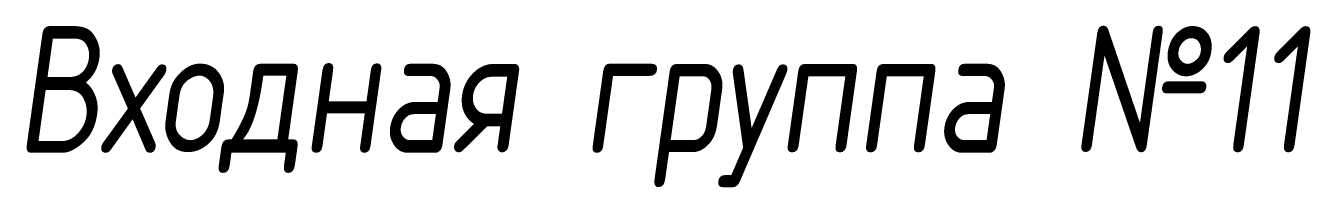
# Model space of a CAD drawing. Header units: millimetres. Extents: x 77165 to 11476408, y -193619 to 427745.
# Drawn here: x 507215 to 509754, y 360907 to 361226 of the extents above; entities that cross this region are included whole.
import ezdxf

# ---------------------------------------------------------------- set-up
doc = ezdxf.new("R2010")
doc.units = ezdxf.units.MM
doc.layers.add('АР_Текст', color=250, linetype='Continuous', lineweight=5)
doc.styles.add('Архитектурный размер', font='isocpeur.ttf', dxfattribs={"width": 0.8, "oblique": 8})

# ---------------------------------------------------------------- blocks, each defined once
blk = doc.blocks.new('*T1631')
at = {"layer": 'АР_Текст', "color": 0, "linetype": 'ByBlock', "lineweight": -2, "ltscale": 100, "transparency": 16777216}
for p, q in [((0, 0), (1229.7, 0)), ((0, 0), (0, -6105)), ((12773.6, 0), (12773.6, -19597.3)), ((11420.9, -6105), (11420.9, -6730)), ((0, -6730), (0, -19597.3)), ((11420.9, -6730), (12773.6, -6730)), ((11420.9, -12867.4), (11420.9, -13492.4)), ((11420.9, -13492.4), (12773.6, -13492.4)), ((11420.9, -19597.3), (11420.9, -20222.3)), ((0, -20222.3), (0, -26327.3)), ((12773.6, -20222.3), (12773.6, -26327.3)), ((11420.9, -26327.3), (11420.9, -27010.8)), ((0, -27010.8), (0, -33115.8)), ((12773.6, -27010.8), (12773.6, -33115.8)), ((11420.9, -33115.8), (11420.9, -33799.3)), ((0, -33799.3), (0, -38568.3)), ((12773.6, -33799.3), (12773.6, -38568.3))]:
    blk.add_line(p, q, dxfattribs=at)
at = {"layer": 'АР_Текст', "color": 0, "lineweight": -2, "ltscale": 100, "transparency": 16777216}
for p, q in [((1229.7, 0), (16110.2, 0)), ((1229.7, 0), (1229.7, -38568.3)), ((10068.2, 0), (10068.2, -38568.3)), ((11420.9, 0), (11420.9, -6105)), ((16110.2, 0), (16110.2, -38568.3)), ((0, -1736), (16110.2, -1736)), ((0, -3433), (16110.2, -3433)), ((0, -4769), (16110.2, -4769)), ((0, -6105), (16110.2, -6105)), ((0, -6105), (0, -6730)), ((0, -6730), (11420.9, -6730)), ((11420.9, -6730), (11420.9, -12867.4)), ((12773.6, -6730), (16110.2, -6730)), ((0, -8498.4), (16110.2, -8498.4)), ((0, -10195.4), (16110.2, -10195.4)), ((0, -11531.4), (16110.2, -11531.4)), ((0, -12867.4), (16110.2, -12867.4)), ((0, -13492.4), (11420.9, -13492.4)), ((11420.9, -13492.4), (11420.9, -19597.3)), ((12773.6, -13492.4), (16110.2, -13492.4)), ((0, -15228.4), (16110.2, -15228.4)), ((0, -16925.3), (16110.2, -16925.3)), ((0, -18261.3), (16110.2, -18261.3)), ((0, -19597.3), (16110.2, -19597.3)), ((0, -19597.3), (0, -20222.3)), ((12773.6, -19597.3), (12773.6, -20222.3)), ((0, -20222.3), (16110.2, -20222.3)), ((11420.9, -20222.3), (11420.9, -26327.3)), ((0, -21958.3), (16110.2, -21958.3)), ((0, -23655.3), (16110.2, -23655.3)), ((0, -24991.3), (16110.2, -24991.3)), ((0, -26327.3), (16110.2, -26327.3)), ((0, -26327.3), (0, -27010.8)), ((12773.6, -26327.3), (12773.6, -27010.8)), ((0, -27010.8), (16110.2, -27010.8)), ((11420.9, -27010.8), (11420.9, -33115.8)), ((0, -28746.8), (16110.2, -28746.8)), ((0, -30443.8), (16110.2, -30443.8)), ((0, -31779.8), (16110.2, -31779.8)), ((0, -33115.8), (16110.2, -33115.8)), ((0, -33115.8), (0, -33799.3)), ((12773.6, -33115.8), (12773.6, -33799.3)), ((0, -33799.3), (16110.2, -33799.3)), ((11420.9, -33799.3), (11420.9, -38568.3)), ((0, -35535.3), (16110.2, -35535.3)), ((0, -37232.3), (16110.2, -37232.3)), ((0, -38568.3), (16110.2, -38568.3))]:
    blk.add_line(p, q, dxfattribs=at)
at = {"layer": 'АР_Текст', "color": 0, "ltscale": 100, "transparency": 16777216, "style": 'Архитектурный размер'}
for s, insert, char_height, width, attachment_point in [('Оштукатуривание вертикальных поверхностей входной группы цем.-пес. раствором толщиной 30мм по тканной металлической сетке 14х14мм по ГОСТ 3826 (Ø0.8мм) и облицовка керамогранитной плиткой на клее, цвет Антрацит, 600х600х9мм', (1329.7, -868), 240, 8638.557, 4), ('1', (614.8, -868), 250, 929.653, 5), ('м²', (10744.6, -868), 250, 1052.708, 5), ('3.5', (12097.3, -868), 250, 1052.708, 5), ('Облицовка горизонтальных площадок входной группы  керамогранитной плиткой, цвет Антрацит с противоскользящей поверхностью 600х600х9мм по армированной цем.-пес. стяжке толщиной 50мм', (1329.7, -2584.5), 240, 8638.557, 4), ('2', (614.8, -2584.5), 250, 929.653, 5), ('м²', (10744.6, -2584.5), 250, 1052.708, 5), ('4.6', (12097.3, -2584.5), 250, 1052.708, 5), ('Облицовка проступей (горизонтальных поверхностей ступеней) керамогранитной плиткой, цвет Антрацит, с противоскользящей поверхностью 600х600х9мм на морозостойком клею 11мм', (1329.7, -4101), 240, 8638.557, 4), ('3', (614.8, -4101), 250, 929.653, 5), ('м²', (10744.6, -4101), 250, 1052.708, 5), ('3.5', (12097.3, -4101), 250, 1052.708, 5), ('Облицовка подступенков (вертикальных поверхностей ступеней) керамогранитной плиткой, цвет- Антрацит 600х600х9мм на морозостойком клею 11мм', (1329.7, -5437), 240, 8638.557, 4), ('4', (614.8, -5437), 250, 929.653, 5), ('м²', (10744.6, -5437), 250, 1052.708, 5), ('2.5', (12097.3, -5437), 250, 1052.708, 5), ('Входная группа №7', (5648.9, -6417.5), 250, 8538.557, 5), ('Оштукатуривание вертикальных поверхностей входной группы цем.-пес. раствором толщиной 30мм по тканной металлической сетке 14х14мм по ГОСТ 3826 (Ø0.8мм) и облицовка керамогранитной плиткой на клее, цвет Антрацит, 600х600х9мм', (1329.7, -7614.2), 240, 8638.557, 4), ('1', (614.8, -7614.2), 250, 929.653, 5), ('м²', (10744.6, -7614.2), 250, 1052.708, 5), ('7.0', (12097.3, -7614.2), 250, 1052.708, 5), ('Облицовка горизонтальных площадок входной группы  керамогранитной плиткой, цвет Антрацит с противоскользящей поверхностью 600х600х9мм по армированной цем.-пес. стяжке толщиной 50мм', (1329.7, -9346.9), 240, 8638.557, 4), ('2', (614.8, -9346.9), 250, 929.653, 5), ('м²', (10744.6, -9346.9), 250, 1052.708, 5), ('4.4', (12097.3, -9346.9), 250, 1052.708, 5), ('Облицовка проступей (горизонтальных поверхностей ступеней) керамогранитной плиткой, цвет Антрацит, с противоскользящей поверхностью 600х600х9мм на морозостойком клею 11мм', (1329.7, -10863.4), 240, 8638.557, 4), ('3', (614.8, -10863.4), 250, 929.653, 5), ('м²', (10744.6, -10863.4), 250, 1052.708, 5), ('3.6', (12097.3, -10863.4), 250, 1052.708, 5), ('Облицовка подступенков (вертикальных поверхностей ступеней) керамогранитной плиткой, цвет- Антрацит 600х600х9мм на морозостойком клею 11мм', (1329.7, -12199.4), 240, 8638.557, 4), ('4', (614.8, -12199.4), 250, 929.653, 5), ('м²', (10744.6, -12199.4), 250, 1052.708, 5), ('2.3', (12097.3, -12199.4), 250, 1052.708, 5), ('Входная группа №8', (5648.9, -13179.9), 250, 8538.557, 5), ('Оштукатуривание вертикальных поверхностей входной группы цем.-пес. раствором толщиной 30мм по тканной металлической сетке 14х14мм по ГОСТ 3826 (Ø0.8мм) и облицовка керамогранитной плиткой на клее, цвет Антрацит, 600х600х9мм', (1329.7, -14360.4), 240, 8638.557, 4), ('1', (614.8, -14360.4), 250, 929.653, 5), ('м²', (10744.6, -14360.4), 250, 1052.708, 5), ('9.6', (12097.3, -14360.4), 250, 1052.708, 5), ('Облицовка горизонтальных площадок входной группы  керамогранитной плиткой, цвет Антрацит с противоскользящей поверхностью 600х600х9мм по армированной цем.-пес. стяжке толщиной 50мм', (1329.7, -16076.9), 240, 8638.557, 4), ('2', (614.8, -16076.9), 250, 929.653, 5), ('м²', (10744.6, -16076.9), 250, 1052.708, 5), ('4.4', (12097.3, -16076.9), 250, 1052.708, 5), ('Облицовка проступей (горизонтальных поверхностей ступеней) керамогранитной плиткой, цвет Антрацит, с противоскользящей поверхностью 600х600х9мм на морозостойком клею 11мм', (1329.7, -17593.3), 240, 8638.557, 4), ('3', (614.8, -17593.3), 250, 929.653, 5), ('м²', (10744.6, -17593.3), 250, 1052.708, 5), ('4.6', (12097.3, -17593.3), 250, 1052.708, 5), ('Облицовка подступенков (вертикальных поверхностей ступеней) керамогранитной плиткой, цвет- Антрацит 600х600х9мм на морозостойком клею 11мм', (1329.7, -18929.3), 240, 8638.557, 4), ('4', (614.8, -18929.3), 250, 929.653, 5), ('м²', (10744.6, -18929.3), 250, 1052.708, 5), ('3.0', (12097.3, -18929.3), 250, 1052.708, 5), ('Входная группа №9', (5648.9, -19909.8), 250, 8538.557, 5), ('Оштукатуривание вертикальных поверхностей входной группы цем.-пес. раствором толщиной 30мм по тканной металлической сетке 14х14мм по ГОСТ 3826 (Ø0.8мм) и облицовка керамогранитной плиткой на клее, цвет Антрацит, 600х600х9мм', (1329.7, -21090.3), 240, 8638.557, 4), ('1', (614.8, -21090.3), 250, 929.653, 5), ('м²', (10744.6, -21090.3), 250, 1052.708, 5), ('8.4', (12097.3, -21090.3), 250, 1052.708, 5), ('Облицовка горизонтальных площадок входной группы  керамогранитной плиткой, цвет Антрацит с противоскользящей поверхностью 600х600х9мм по армированной цем.-пес. стяжке толщиной 50мм', (1329.7, -22806.8), 240, 8638.557, 4), ('2', (614.8, -22806.8), 250, 929.653, 5), ('м²', (10744.6, -22806.8), 250, 1052.708, 5), ('2.9', (12097.3, -22806.8), 250, 1052.708, 5), ('Облицовка проступей (горизонтальных поверхностей ступеней) керамогранитной плиткой, цвет Антрацит, с противоскользящей поверхностью 600х600х9мм на морозостойком клею 11мм', (1329.7, -24323.3), 240, 8638.557, 4), ('3', (614.8, -24323.3), 250, 929.653, 5), ('м²', (10744.6, -24323.3), 250, 1052.708, 5), ('1.0', (12097.3, -24323.3), 250, 1052.708, 5), ('Облицовка подступенков (вертикальных поверхностей ступеней) керамогранитной плиткой, цвет- Антрацит 600х600х9мм на морозостойком клею 11мм', (1329.7, -25659.3), 240, 8638.557, 4), ('4', (614.8, -25659.3), 250, 929.653, 5), ('м²', (10744.6, -25659.3), 250, 1052.708, 5), ('1.2', (12097.3, -25659.3), 250, 1052.708, 5), ('Входная группа №10', (5648.9, -26669.1), 250, 8538.557, 5), ('Оштукатуривание вертикальных поверхностей входной группы цем.-пес. раствором толщиной 30мм по тканной металлической сетке 14х14мм по ГОСТ 3826 (Ø0.8мм) и облицовка керамогранитной плиткой на клее, цвет Антрацит, 600х600х9мм', (1329.7, -27878.8), 240, 8638.557, 4), ('1', (614.8, -27878.8), 250, 929.653, 5), ('м²', (10744.6, -27878.8), 250, 1052.708, 5), ('7.5', (12097.3, -27878.8), 250, 1052.708, 5), ('Облицовка горизонтальных площадок входной группы  керамогранитной плиткой, цвет Антрацит с противоскользящей поверхностью 600х600х9мм по армированной цем.-пес. стяжке толщиной 50мм', (1329.7, -29595.3), 240, 8638.557, 4), ('4.7', (12097.3, -29595.3), 250, 1052.708, 5), ('2', (614.8, -29595.3), 250, 929.653, 5), ('м²', (10744.6, -29595.3), 250, 1052.708, 5), ('Облицовка проступей (горизонтальных поверхностей ступеней) керамогранитной плиткой, цвет Антрацит, с противоскользящей поверхностью 600х600х9мм на морозостойком клею 11мм', (1329.7, -31111.8), 240, 8638.557, 4), ('3', (614.8, -31111.8), 250, 929.653, 5), ('м²', (10744.6, -31111.8), 250, 1052.708, 5), ('4.4', (12097.3, -31111.8), 250, 1052.708, 5), ('Облицовка подступенков (вертикальных поверхностей ступеней) керамогранитной плиткой, цвет- Антрацит 600х600х9мм на морозостойком клею 11мм', (1329.7, -32447.8), 240, 8638.557, 4), ('4', (614.8, -32447.8), 250, 929.653, 5), ('м²', (10744.6, -32447.8), 250, 1052.708, 5), ('2.6', (12097.3, -32447.8), 250, 1052.708, 5), ('Входная группа №11', (5648.9, -33457.5), 250, 8538.557, 5), ('Оштукатуривание вертикальных поверхностей входной группы цем.-пес. раствором толщиной 30мм по тканной металлической сетке 14х14мм по ГОСТ 3826 (Ø0.8мм) и облицовка керамогранитной плиткой на клее, цвет Антрацит, 600х600х9мм', (1329.7, -34667.3), 240, 8638.557, 4), ('1', (614.8, -34667.3), 250, 929.653, 5), ('м²', (10744.6, -34667.3), 250, 1052.708, 5), ('8.6', (12097.3, -34667.3), 250, 1052.708, 5), ('Облицовка горизонтальных площадок входной группы  керамогранитной плиткой, цвет Антрацит с противоскользящей поверхностью 600х600х9мм по армированной цем.-пес. стяжке толщиной 50мм', (1329.7, -36383.8), 240, 8638.557, 4), ('2', (614.8, -36383.8), 250, 929.653, 5), ('м²', (10744.6, -36383.8), 250, 1052.708, 5), ('5.3', (12097.3, -36383.8), 250, 1052.708, 5), ('Облицовка проступей (горизонтальных поверхностей ступеней) керамогранитной плиткой, цвет Антрацит, с противоскользящей поверхностью 600х600х9мм на морозостойком клею 11мм', (1329.7, -37900.3), 240, 8638.557, 4), ('3', (614.8, -37900.3), 250, 929.653, 5), ('м²', (10744.6, -37900.3), 250, 1052.708, 5), ('4.3', (12097.3, -37900.3), 250, 1052.708, 5)]:
    blk.add_mtext(s, dxfattribs=dict(at, insert=insert, char_height=char_height, width=width, attachment_point=attachment_point))

msp = doc.modelspace()

# ---------------------------------------------------------------- block references
msp.add_blockref('*T1631', (502821.33771, 394523.33811))

doc.saveas('drawing.dxf')
